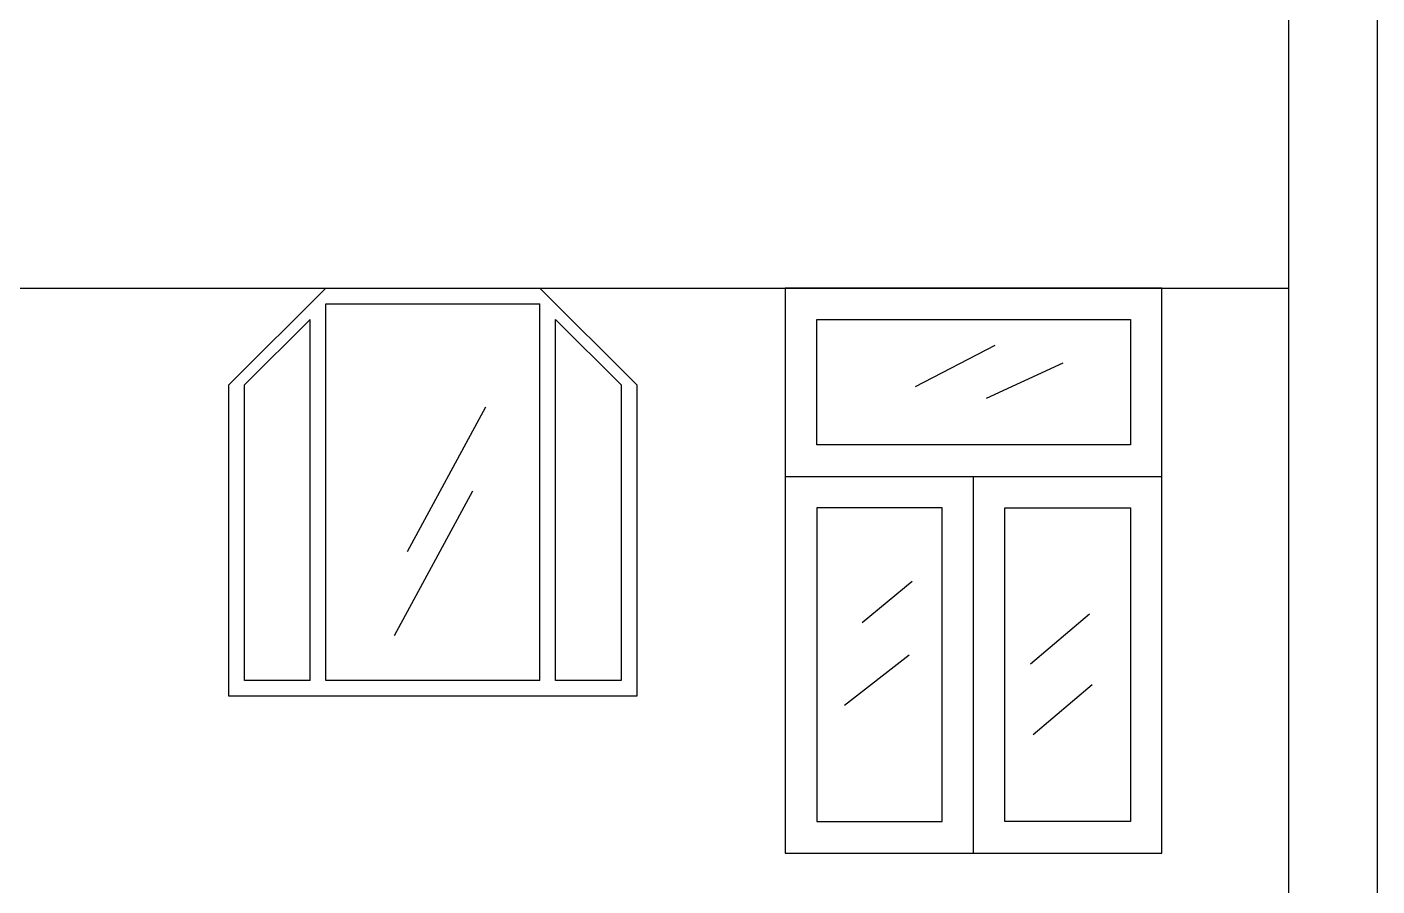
# Model space of a CAD drawing. Header units: inches. Extents: x 9.8 to 52.3, y 14.9 to 39.7.
# Drawn here: x 47.18 to 52.35, y 20.91 to 24.2 of the extents above; entities that cross this region are included whole.
import ezdxf

# ---------------------------------------------------------------- set-up
doc = ezdxf.new("R2010")
doc.units = ezdxf.units.IN
doc.header["$MEASUREMENT"] = 0
for name, color, linetype in [('02', 2, 'Continuous'), ('4', 4, 'Continuous'), ('kadrbm', 4, 'Continuous')]:
    doc.layers.add(name, color=color, linetype=linetype)

# ---------------------------------------------------------------- blocks, each defined once
blk = doc.blocks.new('kadrbm')
at = {"layer": 'kadrbm', "color": 4}
blk.add_lwpolyline([(0, 0), (0, 24.7972), (21, 24.7972), (21, 0), (0, 0)], close=True, dxfattribs=at)
blk.add_lwpolyline([(20.6631, 0.3257), (20.6631, 24.4603), (0.3369, 24.4603), (0.3369, 0.3257), (20.6631, 0.3257)], dxfattribs=at)

msp = doc.modelspace()

# ---------------------------------------------------------------- linework, layer by layer
at = {"layer": '02'}
for p, q in [((48.3256, 23.1977), (47.9549, 22.827)), ((48.3256, 23.1977), (49.1441, 23.1977)), ((49.1441, 23.1977), (49.5149, 22.827)), ((48.3256, 21.6977), (48.3256, 23.1377)), ((48.3256, 23.1377), (49.1441, 23.1377)), ((49.1441, 21.6977), (49.1441, 23.1377)), ((48.2656, 23.0777), (48.0149, 22.827)), ((48.2656, 21.6977), (48.2656, 23.0777)), ((49.2041, 21.6977), (49.2041, 23.0777)), ((49.2041, 23.0777), (49.4549, 22.827)), ((50.8843, 22.9778), (50.5794, 22.8199)), ((51.1439, 22.9101), (50.8504, 22.7748)), ((47.9549, 21.6377), (47.9549, 22.827)), ((48.0149, 21.6977), (48.0149, 22.827)), ((49.4549, 22.827), (49.4549, 21.6977)), ((49.5149, 22.827), (49.5149, 21.6377)), ((48.9366, 22.7425), (48.637, 22.1885)), ((50.0827, 22.4777), (51.5227, 22.4777)), ((50.8027, 21.0377), (50.8027, 22.4777)), ((48.8863, 22.4214), (48.5867, 21.8674)), ((50.5681, 22.0754), (50.3762, 21.9175)), ((51.2456, 21.9514), (51.0198, 21.7596)), ((50.5569, 21.7935), (50.3085, 21.6017)), ((48.2656, 21.6977), (48.0149, 21.6977)), ((49.1441, 21.6977), (48.3256, 21.6977)), ((49.4549, 21.6977), (49.2041, 21.6977)), ((49.5149, 21.6377), (47.9549, 21.6377)), ((51.2568, 21.6807), (51.031, 21.4889))]:
    msp.add_line(p, q, dxfattribs=at)
for points in [[(50.0827, 21.0377), (51.5227, 21.0377), (51.5227, 23.1977), (50.0827, 23.1977)], [(50.2027, 23.0777), (51.4027, 23.0777), (51.4027, 22.5977), (50.2027, 22.5977)], [(50.2027, 21.1577), (50.6827, 21.1577), (50.6827, 22.3577), (50.2027, 22.3577)], [(51.4027, 21.1577), (50.9227, 21.1577), (50.9227, 22.3577), (51.4027, 22.3577)]]:
    msp.add_lwpolyline(points, close=True, dxfattribs=at)
at = {"layer": '4'}
msp.add_line((31.6824, 23.1977), (52.0086, 23.1977), dxfattribs=at)

# ---------------------------------------------------------------- block references
at = {"layer": 'kadrbm'}
msp.add_blockref('kadrbm', (31.3455, 14.8721), dxfattribs=at)

doc.saveas('drawing.dxf')
